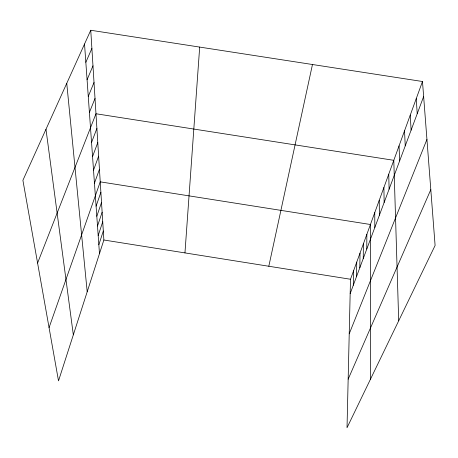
<?xml version="1.0" encoding="UTF-8"?>
<svg xmlns="http://www.w3.org/2000/svg" width="458" height="458" viewBox="0 0 458 458"><rect width="100%" height="100%" fill="white"/><g stroke="black" fill="none" stroke-linecap="round" stroke-linejoin="round"><path stroke-width="0.69" d="M370.35 379.464L370.436 224.5L100.233 181.849L49.058 327.642M366.778 249.055L366.852 234.347M363.246 258.53L363.377 243.879M359.828 267.712L360.017 253.131M356.507 276.615L356.748 262.102M353.29 285.248L353.582 270.804M422.482 81.507L350.502 279.254L347.021 427.743L435.1 245.471L422.482 81.507L90.753 30.257L22.9 180.309L58.51 380.867L103.869 240.003L90.753 30.257M184.958 252.908L199.682 47.082M268.812 266.258L312.465 64.509M98.842 244.721L103.308 231.027M98.184 235.521L102.729 221.775M97.508 226.04L102.134 212.249M96.81 216.262L101.521 202.425M96.094 206.174L100.886 192.297M94.457 183.206L99.443 169.254M93.524 170.153L98.63 156.178M92.556 156.584L97.777 142.593M350.17 293.624L423.639 96.518M91.548 142.461L96.896 128.463M37.59 263.052L95.974 113.756L393.794 160.317L398.7 320.795M349.225 333.796L426.942 139.427M89.407 112.428L95.018 98.447M88.268 96.438L94.022 82.48M87.077 79.738L92.98 65.826M348.16 379.195L430.806 189.641M85.835 62.282L91.892 48.433M103.869 240.003L350.502 279.254M45.977 129.276L73.332 334.838M66.754 83.327L87.197 291.775M84.53 44.02L99.478 253.646M416.236 98.67L417.227 113.721M410.259 115.095L411.101 130.158M404.534 130.811L405.238 145.879M399.055 145.873L399.628 160.924M388.75 174.189L389.1 189.177M383.901 187.505L384.147 202.453M379.235 200.312L379.396 215.208M374.753 212.638L374.821 227.477"/></g></svg>
